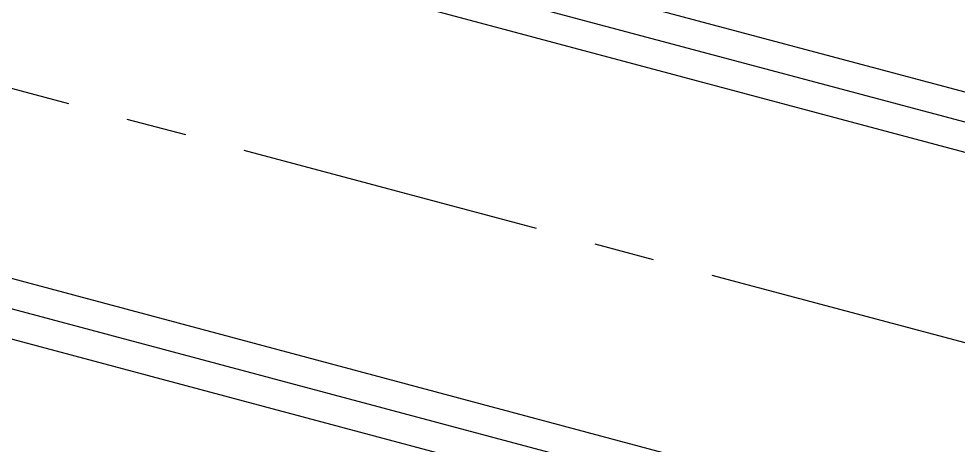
# Model space of a CAD drawing. Header units: metres. Extents: x 689715 to 690980, y 1005284 to 1006835.
# Drawn here: x 690856.06 to 690875.46, y 1005571.29 to 1005580.09 of the extents above; entities that cross this region are included whole.
import ezdxf

# ---------------------------------------------------------------- set-up
doc = ezdxf.new("R2010")
doc.units = ezdxf.units.M
doc.linetypes.add('CENTER', pattern=[2, 1.25, -0.25, 0.25, -0.25])
doc.layers.add('C-CALLE-ACERA', color=8, linetype='Continuous')
doc.layers.add('CALLES-CENTRO', color=2, linetype='CENTER')

msp = doc.modelspace()

# ---------------------------------------------------------------- linework, layer by layer
at = {"layer": 'C-CALLE-ACERA', "linetype": 'Continuous', "ltscale": 5}
for p, q in [((690786.293, 1005602.397), (690887.147, 1005575.498)), ((690786.138, 1005601.818), (690886.993, 1005574.918)), ((690785.984, 1005601.238), (690886.838, 1005574.339)), ((690880.918, 1005568.052), (690784.025, 1005593.895)), ((690880.763, 1005567.472), (690783.87, 1005593.315)), ((690783.716, 1005592.735), (690880.609, 1005566.892))]:
    msp.add_line(p, q, dxfattribs=at)
at = {"layer": 'CALLES-CENTRO', "linetype": 'CENTER', "ltscale": 5, "flags": 128}
msp.add_lwpolyline([(690648.139, 1005634.07), (690773.893, 1005600.53), (690894.601, 1005568.335)], dxfattribs=at)

doc.saveas('drawing.dxf')
